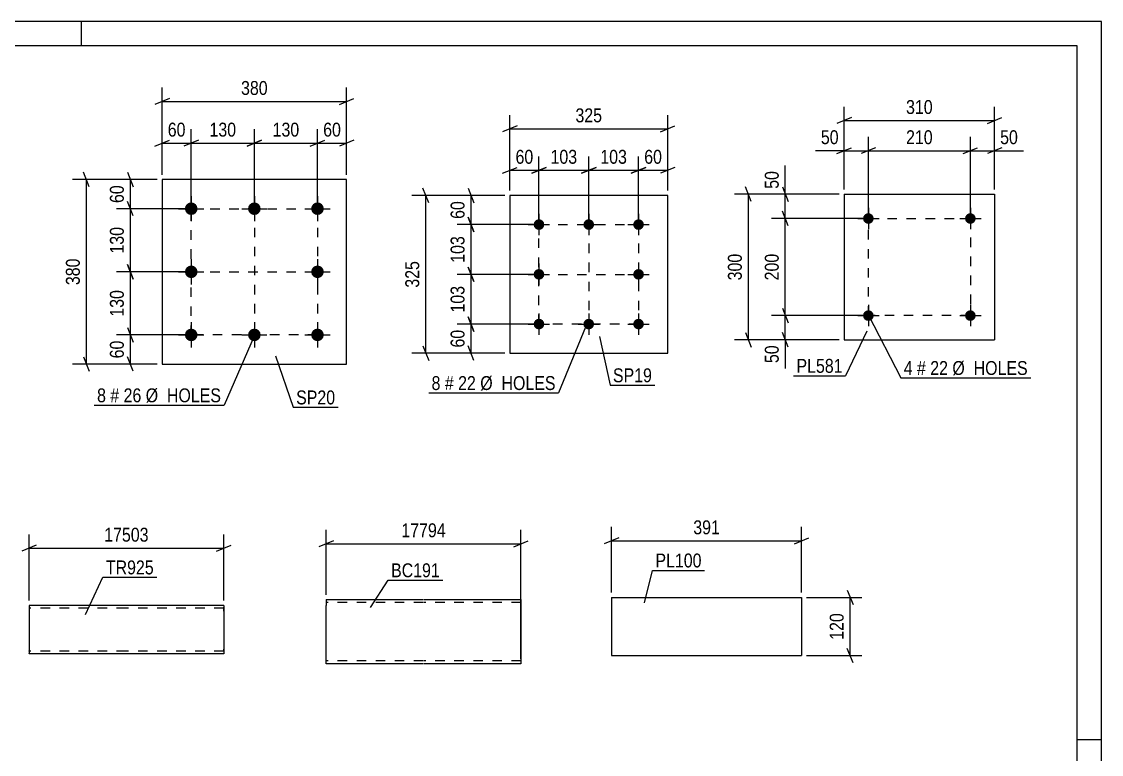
# Model space of a CAD drawing. Header units: millimetres. Extents: x 0 to 420, y 0 to 297.
# Drawn here: x 197.7 to 420, y 146 to 297 of the extents above; entities that cross this region are included whole.
import ezdxf

# ---------------------------------------------------------------- set-up
doc = ezdxf.new("R2010")
doc.units = ezdxf.units.MM
doc.linetypes.add('DXK_LINE_DOT2', pattern=[3.9198, 1.9599, -1.9599])
doc.styles.add('Arial Narrow', font='ARIALN.TTF', dxfattribs={"height": 0.2})

# ---------------------------------------------------------------- blocks, each defined once
blk = doc.blocks.new('Unknown-203760993-1133')
at = {"color": 5, "linetype": 'Continuous'}
for p, q in [((420, 297), (0, 297)), ((210, 292), (210, 297)), ((420, 0), (420, 297)), ((415, 292), (5, 292)), ((415, 5), (415, 292)), ((420, 149), (415, 149))]:
    blk.add_line(p, q, dxfattribs=at)
blk = doc.blocks.new('Part-203760993-7044 - 7038')
at = {"color": 2, "linetype": 'Continuous'}
for p, q in [((319.14, 178.38), (319.14, 166.38)), ((319.14, 178.38), (358.28, 178.38)), ((358.28, 178.38), (358.28, 166.38)), ((319.14, 166.38), (358.28, 166.38))]:
    blk.add_line(p, q, dxfattribs=at)
blk = doc.blocks.new('Bolt-203760993-7199 - 7165')
at = {"linetype": 'Continuous'}
for points in [[(232.6, 259.75, -1), (232.6, 257.15, -1)], [(245.6, 259.75, -1), (245.6, 257.15, -1)], [(258.6, 259.75, -1), (258.6, 257.15, -1)], [(232.6, 246.75, -1), (232.6, 244.15, -1)], [(258.6, 246.75, -1), (258.6, 244.15, -1)], [(232.6, 233.75, -1), (232.6, 231.15, -1)], [(245.6, 233.75, -1), (245.6, 231.15, -1)], [(258.6, 233.75, -1), (258.6, 231.15, -1)]]:
    blk.add_hatch(color=1, dxfattribs=at).paths.add_polyline_path(points)
at = {"color": 1, "linetype": 'Continuous'}
for p, q in [((232.6, 261.05), (232.6, 255.85)), ((245.6, 261.05), (245.6, 255.85)), ((258.6, 261.05), (258.6, 255.85)), ((230, 258.45), (235.2, 258.45)), ((243, 258.45), (248.2, 258.45)), ((256, 258.45), (261.2, 258.45)), ((232.6, 248.05), (232.6, 242.85)), ((258.6, 248.05), (258.6, 242.85)), ((230, 245.45), (235.2, 245.45)), ((256, 245.45), (261.2, 245.45)), ((232.6, 235.05), (232.6, 229.85)), ((245.6, 235.05), (245.6, 229.85)), ((258.6, 235.05), (258.6, 229.85)), ((230, 232.45), (235.2, 232.45)), ((243, 232.45), (248.2, 232.45)), ((256, 232.45), (261.2, 232.45))]:
    blk.add_line(p, q, dxfattribs=at)
blk = doc.blocks.new('Part-203760993-7204 - 7165')
at = {"color": 2, "linetype": 'Continuous'}
for p, q in [((226.6, 264.45), (226.6, 226.45)), ((264.6, 264.45), (226.6, 264.45)), ((264.6, 226.45), (264.6, 264.45)), ((226.6, 226.45), (264.6, 226.45))]:
    blk.add_line(p, q, dxfattribs=at)
blk = doc.blocks.new('Part-203760993-8513 - 8506')
at = {"color": 2, "linetype": 'Continuous'}
for p, q in [((260.39, 177.92), (260.39, 176.72)), ((260.39, 177.92), (280.39, 177.92)), ((280.49, 177.92), (300.49, 177.92)), ((300.49, 177.92), (300.49, 177.83)), ((260.39, 165.92), (260.39, 176.72)), ((300.49, 177.83), (300.49, 164.72)), ((260.39, 164.81), (260.39, 165.92)), ((260.39, 164.72), (260.39, 164.81)), ((280.39, 164.72), (260.39, 164.72)), ((300.49, 164.72), (280.49, 164.72))]:
    blk.add_line(p, q, dxfattribs=at)
at = {"color": 7, "linetype": 'DXK_LINE_DOT2'}
for p, q in [((260.39, 177.92), (260.39, 177.83)), ((300.49, 177.57), (300.49, 177.92)), ((260.39, 177.83), (260.39, 177.57)), ((280.39, 177.32), (260.39, 177.32)), ((300.49, 177.32), (280.49, 177.32)), ((260.39, 165.07), (260.39, 165.92)), ((280.39, 165.32), (260.39, 165.32)), ((300.49, 165.32), (280.49, 165.32))]:
    blk.add_line(p, q, dxfattribs=at)
blk = doc.blocks.new('Part-203760993-6937 - 6898')
at = {"color": 2, "linetype": 'Continuous'}
for p, q in [((298.2, 261.18), (298.2, 228.68)), ((330.7, 261.18), (298.2, 261.18)), ((330.7, 228.68), (330.7, 261.18)), ((298.2, 228.68), (330.7, 228.68))]:
    blk.add_line(p, q, dxfattribs=at)
blk = doc.blocks.new('Bolt-203760993-6932 - 6898')
at = {"linetype": 'Continuous'}
for points in [[(304.2, 256.28, -1), (304.2, 254.08, -1)], [(314.45, 256.28, -1), (314.45, 254.08, -1)], [(324.7, 256.28, -1), (324.7, 254.08, -1)], [(304.2, 246.03, -1), (304.2, 243.83, -1)], [(324.7, 246.03, -1), (324.7, 243.83, -1)], [(304.2, 235.78, -1), (304.2, 233.58, -1)], [(314.45, 235.78, -1), (314.45, 233.58, -1)], [(324.7, 235.78, -1), (324.7, 233.58, -1)]]:
    blk.add_hatch(color=1, dxfattribs=at).paths.add_polyline_path(points)
at = {"color": 1, "linetype": 'Continuous'}
for p, q in [((304.2, 257.38), (304.2, 252.98)), ((314.45, 257.38), (314.45, 252.98)), ((324.7, 257.38), (324.7, 252.98)), ((302, 255.18), (306.4, 255.18)), ((312.25, 255.18), (316.65, 255.18)), ((322.5, 255.18), (326.9, 255.18)), ((304.2, 247.13), (304.2, 242.73)), ((324.7, 247.13), (324.7, 242.73)), ((302, 244.93), (306.4, 244.93)), ((322.5, 244.93), (326.9, 244.93)), ((304.2, 236.88), (304.2, 232.48)), ((314.45, 236.88), (314.45, 232.48)), ((324.7, 236.88), (324.7, 232.48)), ((302, 234.68), (306.4, 234.68)), ((312.25, 234.68), (316.65, 234.68)), ((322.5, 234.68), (326.9, 234.68))]:
    blk.add_line(p, q, dxfattribs=at)
blk = doc.blocks.new('Part-203760993-6881 - 6869')
at = {"color": 2, "linetype": 'Continuous'}
for p, q in [((219.21, 176.73), (199.21, 176.73)), ((199.21, 176.73), (199.21, 166.82)), ((239.31, 176.73), (219.31, 176.73)), ((239.31, 176.73), (239.31, 176.64)), ((239.31, 176.64), (239.31, 175.53)), ((239.31, 175.53), (239.31, 167.93)), ((199.21, 166.73), (199.21, 166.82)), ((239.31, 167.93), (239.31, 166.73)), ((219.21, 166.73), (199.21, 166.73)), ((239.31, 166.73), (219.31, 166.73))]:
    blk.add_line(p, q, dxfattribs=at)
at = {"color": 7, "linetype": 'DXK_LINE_DOT2'}
for p, q in [((219.21, 176.13), (199.21, 176.13)), ((239.31, 176.13), (219.31, 176.13)), ((239.31, 175.53), (239.31, 176.38)), ((199.21, 167.33), (199.21, 167.37)), ((219.21, 167.33), (199.21, 167.33)), ((239.31, 167.33), (219.31, 167.33)), ((239.31, 167.37), (239.31, 167.7)), ((239.31, 167.33), (239.31, 167.37)), ((199.21, 166.73), (199.21, 166.73))]:
    blk.add_line(p, q, dxfattribs=at)
blk = doc.blocks.new('Part-203760993-1885 - 1869')
at = {"color": 2, "linetype": 'Continuous'}
for p, q in [((367.02, 261.43), (367.02, 231.43)), ((367.02, 261.43), (398.02, 261.43)), ((398.02, 261.43), (398.02, 231.43)), ((367.02, 231.43), (398.02, 231.43))]:
    blk.add_line(p, q, dxfattribs=at)
blk = doc.blocks.new('Bolt-203760993-1918 - 1869')
at = {"linetype": 'Continuous'}
for points in [[(373.12, 236.43, -1), (370.92, 236.43, -1)], [(394.12, 236.43, -1), (391.92, 236.43, -1)]]:
    blk.add_hatch(color=1, dxfattribs=at).paths.add_polyline_path(points)
at = {"color": 1, "linetype": 'Continuous'}
for p, q in [((372.02, 238.63), (372.02, 234.23)), ((393.02, 238.63), (393.02, 234.23)), ((369.82, 236.43), (374.22, 236.43)), ((390.82, 236.43), (395.22, 236.43))]:
    blk.add_line(p, q, dxfattribs=at)
blk = doc.blocks.new('Bolt-203760993-1923 - 1869')
at = {"linetype": 'Continuous'}
for points in [[(373.12, 256.43, -1), (370.92, 256.43, -1)], [(394.12, 256.43, -1), (391.92, 256.43, -1)]]:
    blk.add_hatch(color=1, dxfattribs=at).paths.add_polyline_path(points)
at = {"color": 1, "linetype": 'Continuous'}
for p, q in [((372.02, 258.63), (372.02, 254.23)), ((393.02, 258.63), (393.02, 254.23)), ((369.82, 256.43), (374.22, 256.43)), ((390.82, 256.43), (395.22, 256.43))]:
    blk.add_line(p, q, dxfattribs=at)
blk = doc.blocks.new('Rectangle-203760993-7291 - 7165')
at = {"color": 1, "linetype": 'DXK_LINE_DOT2'}
blk.add_lwpolyline([(232.6, 258.45), (258.6, 258.45), (258.6, 232.45), (232.6, 232.45), (232.6, 258.45)], close=True, dxfattribs=at)
blk = doc.blocks.new('Rectangle-203760993-7024 - 6898')
at = {"color": 1, "linetype": 'DXK_LINE_DOT2'}
blk.add_lwpolyline([(304.2, 255.18), (324.7, 255.18), (324.7, 234.68), (304.2, 234.68), (304.2, 255.18)], close=True, dxfattribs=at)
blk = doc.blocks.new('Rectangle-203760993-2032 - 1869')
at = {"color": 1, "linetype": 'DXK_LINE_DOT2'}
blk.add_lwpolyline([(372.02, 256.43), (393.02, 256.43), (393.02, 236.43), (372.02, 236.43), (372.02, 256.43)], close=True, dxfattribs=at)
blk = doc.blocks.new('Line-203760993-7277 - 7165')
at = {"color": 1, "linetype": 'DXK_LINE_DOT2'}
blk.add_line((245.6, 258.45), (245.6, 232.45), dxfattribs=at)
blk = doc.blocks.new('Line-203760993-7010 - 6898')
at = {"color": 1, "linetype": 'DXK_LINE_DOT2'}
blk.add_line((314.5, 255.18), (314.5, 234.68), dxfattribs=at)
blk = doc.blocks.new('Line-203760993-7284 - 7165')
at = {"color": 1, "linetype": 'DXK_LINE_DOT2'}
blk.add_line((232.6, 245.45), (258.6, 245.45), dxfattribs=at)
blk = doc.blocks.new('Line-203760993-7017 - 6898')
at = {"color": 1, "linetype": 'DXK_LINE_DOT2'}
blk.add_line((304.2, 244.88), (324.7, 244.88), dxfattribs=at)
blk = doc.blocks.new('StraightDimension-203760993-7046 - 7038')
at = {"color": 7, "linetype": 'Continuous'}
for p, q in [((359.28, 178.38), (370.68, 178.38)), ((367.68, 179.88), (368.88, 176.88)), ((368.28, 166.38), (368.28, 178.38)), ((368.88, 164.88), (367.68, 167.88)), ((359.28, 166.38), (370.68, 166.38))]:
    blk.add_line(p, q, dxfattribs=at)
at = {"color": 0}
blk.add_wipeout([(367.53, 175.72), (363.33, 175.72), (363.33, 169.04), (367.53, 169.04)], dxfattribs=at)
at = {"color": 3, "style": 'Arial Narrow'}
blk.add_text('120', height=2.863, rotation=90.0002, dxfattribs=at).set_placement((366.93, 169.64))
blk = doc.blocks.new('StraightDimension-203760993-7057 - 7038')
at = {"color": 7, "linetype": 'Continuous'}
for p, q in [((319.14, 179.38), (319.14, 192.88)), ((358.28, 179.38), (358.28, 192.88)), ((320.64, 190.63), (317.64, 189.43)), ((319.14, 190.03), (358.28, 190.03)), ((356.78, 189.43), (359.78, 190.63))]:
    blk.add_line(p, q, dxfattribs=at)
at = {"color": 0}
blk.add_wipeout([(342.05, 190.78), (342.05, 194.98), (335.37, 194.98), (335.37, 190.78)], dxfattribs=at)
at = {"color": 3, "style": 'Arial Narrow'}
blk.add_text('391', height=2.863, dxfattribs=at).set_placement((335.97, 191.38))
blk = doc.blocks.new('StraightDimension-203760993-7206 - 7165')
at = {"color": 7, "linetype": 'Continuous'}
for p, q in [((226.6, 265.45), (226.6, 283.39)), ((264.6, 265.45), (264.6, 283.39)), ((228.1, 281.14), (225.1, 279.94)), ((226.6, 280.54), (264.6, 280.54)), ((263.1, 279.94), (266.1, 281.14))]:
    blk.add_line(p, q, dxfattribs=at)
at = {"color": 0}
blk.add_wipeout([(248.94, 281.29), (248.94, 285.49), (242.26, 285.49), (242.26, 281.29)], dxfattribs=at)
at = {"color": 3, "style": 'Arial Narrow'}
blk.add_text('380', height=2.863, dxfattribs=at).set_placement((242.86, 281.89))
blk = doc.blocks.new('StraightDimension-203760993-7227 - 7165')
at = {"color": 7, "linetype": 'Continuous'}
for p, q in [((258.6, 259.45), (258.6, 274.81)), ((264.6, 265.45), (264.6, 274.81)), ((257.1, 271.36), (260.1, 272.56)), ((258.6, 271.96), (264.6, 271.96)), ((266.1, 272.56), (263.1, 271.36))]:
    blk.add_line(p, q, dxfattribs=at)
at = {"color": 0}
blk.add_wipeout([(264.03, 272.71), (264.03, 276.91), (259.17, 276.91), (259.17, 272.71)], dxfattribs=at)
at = {"color": 3, "style": 'Arial Narrow'}
blk.add_text('60', height=2.863, dxfattribs=at).set_placement((259.77, 273.31))
blk = doc.blocks.new('StraightDimension-203760993-7217 - 7165')
at = {"color": 7, "linetype": 'Continuous'}
for p, q in [((226.6, 265.45), (226.6, 274.81)), ((232.6, 259.45), (232.6, 274.81)), ((225.1, 271.36), (228.1, 272.56)), ((226.6, 271.96), (232.6, 271.96)), ((234.1, 272.56), (231.1, 271.36))]:
    blk.add_line(p, q, dxfattribs=at)
at = {"color": 0}
blk.add_wipeout([(232.03, 272.71), (232.03, 276.91), (227.17, 276.91), (227.17, 272.71)], dxfattribs=at)
at = {"color": 3, "style": 'Arial Narrow'}
blk.add_text('60', height=2.863, dxfattribs=at).set_placement((227.77, 273.31))
blk = doc.blocks.new('StraightDimension-203760993-7237 - 7165')
at = {"color": 7, "linetype": 'Continuous'}
for p, q in [((232.6, 259.45), (232.6, 274.81)), ((245.6, 259.45), (245.6, 274.81)), ((234.1, 272.56), (231.1, 271.36)), ((232.6, 271.96), (245.6, 271.96)), ((244.1, 271.36), (247.1, 272.56))]:
    blk.add_line(p, q, dxfattribs=at)
at = {"color": 0}
blk.add_wipeout([(242.44, 272.71), (242.44, 276.91), (235.76, 276.91), (235.76, 272.71)], dxfattribs=at)
at = {"color": 3, "style": 'Arial Narrow'}
blk.add_text('130', height=2.863, dxfattribs=at).set_placement((236.36, 273.31))
blk = doc.blocks.new('StraightDimension-203760993-7239 - 7165')
at = {"color": 7, "linetype": 'Continuous'}
for p, q in [((245.6, 259.45), (245.6, 274.81)), ((258.6, 259.45), (258.6, 274.81)), ((247.1, 272.56), (244.1, 271.36)), ((245.6, 271.96), (258.6, 271.96)), ((257.1, 271.36), (260.1, 272.56))]:
    blk.add_line(p, q, dxfattribs=at)
at = {"color": 0}
blk.add_wipeout([(255.44, 272.71), (255.44, 276.91), (248.76, 276.91), (248.76, 272.71)], dxfattribs=at)
at = {"color": 3, "style": 'Arial Narrow'}
blk.add_text('130', height=2.863, dxfattribs=at).set_placement((249.36, 273.31))
blk = doc.blocks.new('StraightDimension-203760993-7242 - 7165')
at = {"color": 7, "linetype": 'Continuous'}
for p, q in [((211.61, 262.95), (210.41, 265.95)), ((225.6, 264.45), (208.16, 264.45)), ((211.01, 226.45), (211.01, 264.45)), ((210.41, 227.95), (211.61, 224.95)), ((225.6, 226.45), (208.16, 226.45))]:
    blk.add_line(p, q, dxfattribs=at)
at = {"color": 0}
blk.add_wipeout([(210.26, 248.79), (206.06, 248.79), (206.06, 242.11), (210.26, 242.11)], dxfattribs=at)
at = {"color": 3, "style": 'Arial Narrow'}
blk.add_text('380', height=2.863, rotation=90.0002, dxfattribs=at).set_placement((209.66, 242.71))
blk = doc.blocks.new('StraightDimension-203760993-7253 - 7165')
at = {"color": 7, "linetype": 'Continuous'}
for p, q in [((220.67, 243.95), (219.47, 246.95)), ((231.6, 245.45), (217.22, 245.45)), ((220.07, 232.45), (220.07, 245.45)), ((219.47, 233.95), (220.67, 230.95)), ((231.6, 232.45), (217.22, 232.45))]:
    blk.add_line(p, q, dxfattribs=at)
at = {"color": 0}
blk.add_wipeout([(219.32, 242.29), (215.12, 242.29), (215.12, 235.61), (219.32, 235.61)], dxfattribs=at)
at = {"color": 3, "style": 'Arial Narrow'}
blk.add_text('130', height=2.863, rotation=90.0002, dxfattribs=at).set_placement((218.72, 236.21))
blk = doc.blocks.new('StraightDimension-203760993-7255 - 7165')
at = {"color": 7, "linetype": 'Continuous'}
for p, q in [((231.6, 258.45), (217.22, 258.45)), ((220.67, 256.95), (219.47, 259.95)), ((220.07, 245.45), (220.07, 258.45)), ((219.47, 246.95), (220.67, 243.95)), ((231.6, 245.45), (217.22, 245.45))]:
    blk.add_line(p, q, dxfattribs=at)
at = {"color": 0}
blk.add_wipeout([(219.32, 255.29), (215.12, 255.29), (215.12, 248.61), (219.32, 248.61)], dxfattribs=at)
at = {"color": 3, "style": 'Arial Narrow'}
blk.add_text('130', height=2.863, rotation=90.0002, dxfattribs=at).set_placement((218.72, 249.21))
blk = doc.blocks.new('StraightDimension-203760993-7257 - 7165')
at = {"color": 7, "linetype": 'Continuous'}
for p, q in [((219.47, 233.95), (220.67, 230.95)), ((231.6, 232.45), (217.22, 232.45)), ((220.07, 226.45), (220.07, 232.45)), ((220.67, 224.95), (219.47, 227.95)), ((225.6, 226.45), (217.22, 226.45))]:
    blk.add_line(p, q, dxfattribs=at)
at = {"color": 0}
blk.add_wipeout([(219.32, 231.88), (215.12, 231.88), (215.12, 227.02), (219.32, 227.02)], dxfattribs=at)
at = {"color": 3, "style": 'Arial Narrow'}
blk.add_text('60', height=2.863, rotation=90.0002, dxfattribs=at).set_placement((218.72, 227.62))
blk = doc.blocks.new('StraightDimension-203760993-7267 - 7165')
at = {"color": 7, "linetype": 'Continuous'}
for p, q in [((219.47, 265.95), (220.67, 262.95)), ((225.6, 264.45), (217.22, 264.45)), ((220.07, 258.45), (220.07, 264.45)), ((231.6, 258.45), (217.22, 258.45)), ((220.67, 256.95), (219.47, 259.95))]:
    blk.add_line(p, q, dxfattribs=at)
at = {"color": 0}
blk.add_wipeout([(219.32, 263.88), (215.12, 263.88), (215.12, 259.02), (219.32, 259.02)], dxfattribs=at)
at = {"color": 3, "style": 'Arial Narrow'}
blk.add_text('60', height=2.863, rotation=90.0002, dxfattribs=at).set_placement((218.72, 259.62))
blk = doc.blocks.new('StraightDimension-203760993-8517 - 8506')
at = {"color": 7, "linetype": 'Continuous'}
for p, q in [((260.39, 178.92), (260.39, 192.27)), ((300.49, 165.72), (300.49, 192.27)), ((261.89, 190.02), (258.89, 188.82)), ((260.39, 189.42), (300.49, 189.42)), ((298.99, 188.82), (301.99, 190.02))]:
    blk.add_line(p, q, dxfattribs=at)
at = {"color": 0}
blk.add_wipeout([(285.61, 190.17), (285.61, 194.37), (275.27, 194.37), (275.27, 190.17)], dxfattribs=at)
at = {"color": 3, "style": 'Arial Narrow'}
blk.add_text('17794', height=2.863, dxfattribs=at).set_placement((275.87, 190.77))
blk = doc.blocks.new('StraightDimension-203760993-6997 - 6898')
at = {"color": 7, "linetype": 'Continuous'}
for p, q in [((304.2, 256.18), (304.2, 269.21)), ((314.45, 256.18), (314.45, 269.21)), ((302.7, 265.76), (305.7, 266.96)), ((315.95, 266.96), (312.95, 265.76)), ((304.2, 266.36), (314.45, 266.36))]:
    blk.add_line(p, q, dxfattribs=at)
at = {"color": 0}
blk.add_wipeout([(312.67, 267.11), (312.67, 271.31), (305.98, 271.31), (305.98, 267.11)], dxfattribs=at)
at = {"color": 3, "style": 'Arial Narrow'}
blk.add_text('103', height=2.863, dxfattribs=at).set_placement((306.58, 267.71))
blk = doc.blocks.new('StraightDimension-203760993-6939 - 6898')
at = {"color": 7, "linetype": 'Continuous'}
for p, q in [((281.49, 259.68), (280.29, 262.68)), ((297.2, 261.18), (278.04, 261.18)), ((280.89, 228.68), (280.89, 261.18)), ((280.29, 230.18), (281.49, 227.18)), ((297.2, 228.68), (278.04, 228.68))]:
    blk.add_line(p, q, dxfattribs=at)
at = {"color": 0}
blk.add_wipeout([(280.14, 248.27), (275.94, 248.27), (275.94, 241.58), (280.14, 241.58)], dxfattribs=at)
at = {"color": 3, "style": 'Arial Narrow'}
blk.add_text('325', height=2.863, rotation=90.0002, dxfattribs=at).set_placement((279.54, 242.18))
blk = doc.blocks.new('StraightDimension-203760993-6950 - 6898')
at = {"color": 7, "linetype": 'Continuous'}
for p, q in [((303.2, 244.93), (287.37, 244.93)), ((289.62, 246.43), (290.82, 243.43)), ((290.22, 234.68), (290.22, 244.93)), ((290.82, 233.18), (289.62, 236.18)), ((303.2, 234.68), (287.37, 234.68))]:
    blk.add_line(p, q, dxfattribs=at)
at = {"color": 0}
blk.add_wipeout([(289.47, 243.14), (285.27, 243.14), (285.27, 236.46), (289.47, 236.46)], dxfattribs=at)
at = {"color": 3, "style": 'Arial Narrow'}
blk.add_text('103', height=2.863, rotation=90.0002, dxfattribs=at).set_placement((288.87, 237.06))
blk = doc.blocks.new('StraightDimension-203760993-6952 - 6898')
at = {"color": 7, "linetype": 'Continuous'}
for p, q in [((289.62, 256.68), (290.82, 253.68)), ((303.2, 255.18), (287.37, 255.18)), ((290.22, 244.93), (290.22, 255.18)), ((303.2, 244.93), (287.37, 244.93)), ((290.82, 243.43), (289.62, 246.43))]:
    blk.add_line(p, q, dxfattribs=at)
at = {"color": 0}
blk.add_wipeout([(289.47, 253.39), (285.27, 253.39), (285.27, 246.71), (289.47, 246.71)], dxfattribs=at)
at = {"color": 3, "style": 'Arial Narrow'}
blk.add_text('103', height=2.863, rotation=90.0002, dxfattribs=at).set_placement((288.87, 247.31))
blk = doc.blocks.new('StraightDimension-203760993-6954 - 6898')
at = {"color": 7, "linetype": 'Continuous'}
for p, q in [((289.62, 262.68), (290.82, 259.68)), ((297.2, 261.18), (287.37, 261.18)), ((290.22, 255.18), (290.22, 261.18)), ((290.82, 253.68), (289.62, 256.68)), ((303.2, 255.18), (287.37, 255.18))]:
    blk.add_line(p, q, dxfattribs=at)
at = {"color": 0}
blk.add_wipeout([(289.47, 260.61), (285.27, 260.61), (285.27, 255.75), (289.47, 255.75)], dxfattribs=at)
at = {"color": 3, "style": 'Arial Narrow'}
blk.add_text('60', height=2.863, rotation=90.0002, dxfattribs=at).set_placement((288.87, 256.35))
blk = doc.blocks.new('StraightDimension-203760993-6964 - 6898')
at = {"color": 7, "linetype": 'Continuous'}
for p, q in [((289.62, 236.18), (290.82, 233.18)), ((303.2, 234.68), (287.37, 234.68)), ((290.22, 228.68), (290.22, 234.68)), ((290.82, 227.18), (289.62, 230.18)), ((297.2, 228.68), (287.37, 228.68))]:
    blk.add_line(p, q, dxfattribs=at)
at = {"color": 0}
blk.add_wipeout([(289.47, 234.11), (285.27, 234.11), (285.27, 229.25), (289.47, 229.25)], dxfattribs=at)
at = {"color": 3, "style": 'Arial Narrow'}
blk.add_text('60', height=2.863, rotation=90.0002, dxfattribs=at).set_placement((288.87, 229.85))
blk = doc.blocks.new('StraightDimension-203760993-6975 - 6898')
at = {"color": 7, "linetype": 'Continuous'}
for p, q in [((324.7, 256.18), (324.7, 269.21)), ((330.7, 262.18), (330.7, 269.21)), ((323.2, 265.76), (326.2, 266.96)), ((332.2, 266.96), (329.2, 265.76)), ((324.7, 266.36), (330.7, 266.36))]:
    blk.add_line(p, q, dxfattribs=at)
at = {"color": 0}
blk.add_wipeout([(330.13, 267.11), (330.13, 271.31), (325.27, 271.31), (325.27, 267.11)], dxfattribs=at)
at = {"color": 3, "style": 'Arial Narrow'}
blk.add_text('60', height=2.863, dxfattribs=at).set_placement((325.87, 267.71))
blk = doc.blocks.new('StraightDimension-203760993-6985 - 6898')
at = {"color": 7, "linetype": 'Continuous'}
for p, q in [((298.2, 262.18), (298.2, 269.21)), ((304.2, 256.18), (304.2, 269.21)), ((296.7, 265.76), (299.7, 266.96)), ((305.7, 266.96), (302.7, 265.76)), ((298.2, 266.36), (304.2, 266.36))]:
    blk.add_line(p, q, dxfattribs=at)
at = {"color": 0}
blk.add_wipeout([(303.63, 267.11), (303.63, 271.31), (298.77, 271.31), (298.77, 267.11)], dxfattribs=at)
at = {"color": 3, "style": 'Arial Narrow'}
blk.add_text('60', height=2.863, dxfattribs=at).set_placement((299.37, 267.71))
blk = doc.blocks.new('StraightDimension-203760993-6995 - 6898')
at = {"color": 7, "linetype": 'Continuous'}
for p, q in [((314.45, 256.18), (314.45, 269.21)), ((324.7, 256.18), (324.7, 269.21)), ((312.95, 265.76), (315.95, 266.96)), ((326.2, 266.96), (323.2, 265.76)), ((314.45, 266.36), (324.7, 266.36))]:
    blk.add_line(p, q, dxfattribs=at)
at = {"color": 0}
blk.add_wipeout([(322.92, 267.11), (322.92, 271.31), (316.23, 271.31), (316.23, 267.11)], dxfattribs=at)
at = {"color": 3, "style": 'Arial Narrow'}
blk.add_text('103', height=2.863, dxfattribs=at).set_placement((316.83, 267.71))
blk = doc.blocks.new('StraightDimension-203760993-7000 - 6898')
at = {"color": 7, "linetype": 'Continuous'}
for p, q in [((298.2, 262.18), (298.2, 277.75)), ((330.7, 262.18), (330.7, 277.75)), ((299.7, 275.5), (296.7, 274.3)), ((298.2, 274.9), (330.7, 274.9)), ((329.2, 274.3), (332.2, 275.5))]:
    blk.add_line(p, q, dxfattribs=at)
at = {"color": 0}
blk.add_wipeout([(317.79, 275.65), (317.79, 279.85), (311.11, 279.85), (311.11, 275.65)], dxfattribs=at)
at = {"color": 3, "style": 'Arial Narrow'}
blk.add_text('325', height=2.863, dxfattribs=at).set_placement((311.71, 276.25))
blk = doc.blocks.new('StraightDimension-203760993-6884 - 6869')
at = {"color": 7, "linetype": 'Continuous'}
for p, q in [((199.21, 177.73), (199.21, 191.36)), ((239.31, 177.73), (239.31, 191.36)), ((200.71, 189.11), (197.71, 187.91)), ((237.81, 187.91), (240.81, 189.11)), ((199.21, 188.51), (239.31, 188.51))]:
    blk.add_line(p, q, dxfattribs=at)
at = {"color": 0}
blk.add_wipeout([(224.43, 189.26), (224.43, 193.46), (214.09, 193.46), (214.09, 189.26)], dxfattribs=at)
at = {"color": 3, "style": 'Arial Narrow'}
blk.add_text('17503', height=2.863, dxfattribs=at).set_placement((214.69, 189.86))
blk = doc.blocks.new('StraightDimension-203760993-1925 - 1869')
at = {"color": 7, "linetype": 'Continuous'}
for p, q in [((367.02, 262.43), (367.02, 273.25)), ((372.02, 257.43), (372.02, 273.25)), ((365.52, 269.8), (368.52, 271)), ((367.02, 270.4), (372.02, 270.4)), ((373.52, 271), (370.52, 269.8))]:
    blk.add_line(p, q, dxfattribs=at)
at = {"color": 0}
blk.add_wipeout([(366.5, 271.15), (366.5, 275.35), (361.64, 275.35), (361.64, 271.15)], dxfattribs=at)
at = {"color": 7, "linetype": 'Continuous'}
blk.add_line((367.02, 270.4), (361.12, 270.4), dxfattribs=at)
blk.add_line((367.02, 270.4), (361.12, 270.4), dxfattribs=at)
at = {"color": 3, "style": 'Arial Narrow'}
blk.add_text('50', height=2.863, dxfattribs=at).set_placement((362.24, 271.75))
blk = doc.blocks.new('StraightDimension-203760993-1968 - 1869')
at = {"color": 7, "linetype": 'Continuous'}
for p, q in [((354.31, 237.93), (355.51, 234.93)), ((371.02, 236.43), (352.06, 236.43)), ((354.91, 231.43), (354.91, 236.43)), ((366.02, 231.43), (352.06, 231.43)), ((355.51, 229.93), (354.31, 232.93))]:
    blk.add_line(p, q, dxfattribs=at)
at = {"color": 0}
blk.add_wipeout([(354.16, 230.9), (349.96, 230.9), (349.96, 226.05), (354.16, 226.05)], dxfattribs=at)
at = {"color": 7, "linetype": 'Continuous'}
blk.add_line((354.91, 231.43), (354.91, 225.52), dxfattribs=at)
blk.add_line((354.91, 231.43), (354.91, 225.52), dxfattribs=at)
at = {"color": 3, "style": 'Arial Narrow'}
blk.add_text('50', height=2.863, rotation=90.0002, dxfattribs=at).set_placement((353.56, 226.65))
blk = doc.blocks.new('StraightDimension-203760993-1938 - 1869')
at = {"color": 7, "linetype": 'Continuous'}
for p, q in [((372.02, 257.43), (372.02, 273.25)), ((393.02, 257.43), (393.02, 273.25)), ((373.52, 271), (370.52, 269.8)), ((372.02, 270.4), (393.02, 270.4)), ((391.52, 269.8), (394.52, 271))]:
    blk.add_line(p, q, dxfattribs=at)
at = {"color": 0}
blk.add_wipeout([(385.87, 271.15), (385.87, 275.35), (379.18, 275.35), (379.18, 271.15)], dxfattribs=at)
at = {"color": 3, "style": 'Arial Narrow'}
blk.add_text('210', height=2.863, dxfattribs=at).set_placement((379.78, 271.75))
blk = doc.blocks.new('StraightDimension-203760993-1954 - 1869')
at = {"color": 7, "linetype": 'Continuous'}
for p, q in [((393.02, 257.43), (393.02, 273.25)), ((398.02, 262.43), (398.02, 273.25)), ((391.52, 269.8), (394.52, 271)), ((393.02, 270.4), (398.02, 270.4)), ((399.52, 271), (396.52, 269.8))]:
    blk.add_line(p, q, dxfattribs=at)
at = {"color": 0}
blk.add_wipeout([(403.4, 271.15), (403.4, 275.35), (398.55, 275.35), (398.55, 271.15)], dxfattribs=at)
at = {"color": 7, "linetype": 'Continuous'}
blk.add_line((398.02, 270.4), (403.93, 270.4), dxfattribs=at)
blk.add_line((398.02, 270.4), (403.93, 270.4), dxfattribs=at)
at = {"color": 3, "style": 'Arial Narrow'}
blk.add_text('50', height=2.863, dxfattribs=at).set_placement((399.15, 271.75))
blk = doc.blocks.new('StraightDimension-203760993-1981 - 1869')
at = {"color": 7, "linetype": 'Continuous'}
for p, q in [((355.51, 254.93), (354.31, 257.93)), ((371.02, 256.43), (352.06, 256.43)), ((354.91, 236.43), (354.91, 256.43)), ((354.31, 237.93), (355.51, 234.93)), ((371.02, 236.43), (352.06, 236.43))]:
    blk.add_line(p, q, dxfattribs=at)
at = {"color": 0}
blk.add_wipeout([(354.16, 249.77), (349.96, 249.77), (349.96, 243.09), (354.16, 243.09)], dxfattribs=at)
at = {"color": 3, "style": 'Arial Narrow'}
blk.add_text('200', height=2.863, rotation=90.0002, dxfattribs=at).set_placement((353.56, 243.69))
blk = doc.blocks.new('StraightDimension-203760993-1997 - 1869')
at = {"color": 7, "linetype": 'Continuous'}
for p, q in [((354.31, 262.93), (355.51, 259.93)), ((366.02, 261.43), (352.06, 261.43)), ((354.91, 256.43), (354.91, 261.43)), ((355.51, 254.93), (354.31, 257.93)), ((371.02, 256.43), (352.06, 256.43))]:
    blk.add_line(p, q, dxfattribs=at)
at = {"color": 0}
blk.add_wipeout([(354.16, 266.81), (349.96, 266.81), (349.96, 261.95), (354.16, 261.95)], dxfattribs=at)
at = {"color": 7, "linetype": 'Continuous'}
blk.add_line((354.91, 261.43), (354.91, 267.34), dxfattribs=at)
blk.add_line((354.91, 261.43), (354.91, 267.34), dxfattribs=at)
at = {"color": 3, "style": 'Arial Narrow'}
blk.add_text('50', height=2.863, rotation=90.0002, dxfattribs=at).set_placement((353.56, 262.55))
blk = doc.blocks.new('StraightDimension-203760993-2011 - 1869')
at = {"color": 7, "linetype": 'Continuous'}
for p, q in [((347.91, 259.93), (346.71, 262.93)), ((366.02, 261.43), (344.46, 261.43)), ((347.31, 231.43), (347.31, 261.43)), ((366.02, 231.43), (344.46, 231.43)), ((346.71, 232.93), (347.91, 229.93))]:
    blk.add_line(p, q, dxfattribs=at)
at = {"color": 0}
blk.add_wipeout([(346.56, 249.77), (342.36, 249.77), (342.36, 243.09), (346.56, 243.09)], dxfattribs=at)
at = {"color": 3, "style": 'Arial Narrow'}
blk.add_text('300', height=2.863, rotation=90.0002, dxfattribs=at).set_placement((345.96, 243.69))
blk = doc.blocks.new('StraightDimension-203760993-2022 - 1869')
at = {"color": 7, "linetype": 'Continuous'}
for p, q in [((367.02, 262.43), (367.02, 279.47)), ((398.02, 262.43), (398.02, 279.47)), ((368.52, 277.22), (365.52, 276.02)), ((367.02, 276.62), (398.02, 276.62)), ((396.52, 276.02), (399.52, 277.22))]:
    blk.add_line(p, q, dxfattribs=at)
at = {"color": 0}
blk.add_wipeout([(385.87, 277.37), (385.87, 281.57), (379.18, 281.57), (379.18, 277.37)], dxfattribs=at)
at = {"color": 3, "style": 'Arial Narrow'}
blk.add_text('310', height=2.863, dxfattribs=at).set_placement((379.78, 277.97))
blk = doc.blocks.new('Mark-203760993-7040 - 7038')
at = {"color": 0}
blk.add_wipeout([(337.68, 184.55), (337.68, 187.55), (328.18, 187.55), (328.18, 184.55)], dxfattribs=at)
blk.add_wipeout([(337.68, 184.55), (337.68, 187.55), (328.18, 187.55), (328.18, 184.55)], dxfattribs=at)
at = {"color": 30, "linetype": 'Continuous'}
for p, q in [((325.94, 177.28), (327.58, 183.95)), ((327.58, 183.95), (338.28, 183.95))]:
    blk.add_line(p, q, dxfattribs=at)
at = {"color": 3, "style": 'Arial Narrow'}
blk.add_text('PL100', height=2.863, dxfattribs=at).set_placement((328.18, 184.55))
blk = doc.blocks.new('Mark-203760993-7195 - 7165')
at = {"color": 0}
blk.add_wipeout([(215.05, 218.57), (215.05, 221.57), (213.22, 221.57), (213.22, 218.57)], dxfattribs=at)
blk.add_wipeout([(215.05, 218.57), (215.05, 221.57), (213.22, 221.57), (213.22, 218.57)], dxfattribs=at)
blk.add_wipeout([(217.78, 218.57), (217.78, 221.57), (215.95, 221.57), (215.95, 218.57)], dxfattribs=at)
blk.add_wipeout([(217.78, 218.57), (217.78, 221.57), (215.95, 221.57), (215.95, 218.57)], dxfattribs=at)
at = {"color": 3, "style": 'Arial Narrow'}
blk.add_text('8', height=2.86, dxfattribs=at).set_placement((213.22, 218.57))
at = {"color": 0}
blk.add_wipeout([(222.33, 218.57), (222.33, 221.57), (218.68, 221.57), (218.68, 218.57)], dxfattribs=at)
blk.add_wipeout([(222.33, 218.57), (222.33, 221.57), (218.68, 221.57), (218.68, 218.57)], dxfattribs=at)
at = {"color": 3, "style": 'Arial Narrow'}
blk.add_text('#', height=2.86, dxfattribs=at).set_placement((215.95, 218.57))
at = {"color": 0}
blk.add_wipeout([(238.76, 218.57), (238.76, 221.57), (223.23, 221.57), (223.23, 218.57)], dxfattribs=at)
blk.add_wipeout([(238.76, 218.57), (238.76, 221.57), (223.23, 221.57), (223.23, 218.57)], dxfattribs=at)
at = {"color": 7, "linetype": 'Continuous'}
for p in [(245.55, 232.22), (212.62, 217.97)]:
    blk.add_line(p, (239.36, 217.97), dxfattribs=at)
at = {"color": 3, "style": 'Arial Narrow'}
for s, p in [('26', (218.68, 218.57)), ('Ø  HOLES', (223.23, 218.57))]:
    blk.add_text(s, height=2.863, dxfattribs=at).set_placement(p)
blk = doc.blocks.new('Mark-203760993-7200 - 7165')
at = {"color": 0}
blk.add_wipeout([(262.24, 218.14), (262.24, 221.14), (254.2, 221.14), (254.2, 218.14)], dxfattribs=at)
blk.add_wipeout([(262.24, 218.14), (262.24, 221.14), (254.2, 221.14), (254.2, 218.14)], dxfattribs=at)
at = {"color": 30, "linetype": 'Continuous'}
for p, q in [((249.96, 228.11), (253.6, 217.54)), ((253.6, 217.54), (262.84, 217.54))]:
    blk.add_line(p, q, dxfattribs=at)
at = {"color": 3, "style": 'Arial Narrow'}
blk.add_text('SP20', height=2.863, dxfattribs=at).set_placement((254.2, 218.14))
blk = doc.blocks.new('Mark-203760993-8509 - 8506')
at = {"color": 0}
blk.add_wipeout([(283.8, 182.53), (283.8, 185.53), (273.75, 185.53), (273.75, 182.53)], dxfattribs=at)
blk.add_wipeout([(283.8, 182.53), (283.8, 185.53), (273.75, 185.53), (273.75, 182.53)], dxfattribs=at)
at = {"color": 30, "linetype": 'Continuous'}
for p, q in [((269.5, 176.32), (273.15, 181.93)), ((273.15, 181.93), (284.4, 181.93))]:
    blk.add_line(p, q, dxfattribs=at)
at = {"color": 3, "style": 'Arial Narrow'}
blk.add_text('BC191', height=2.863, dxfattribs=at).set_placement((273.75, 182.53))
blk = doc.blocks.new('Mark-203760993-6928 - 6898')
at = {"color": 0}
blk.add_wipeout([(283.92, 221.1), (283.92, 224.1), (282.09, 224.1), (282.09, 221.1)], dxfattribs=at)
blk.add_wipeout([(283.92, 221.1), (283.92, 224.1), (282.09, 224.1), (282.09, 221.1)], dxfattribs=at)
blk.add_wipeout([(286.65, 221.1), (286.65, 224.1), (284.82, 224.1), (284.82, 221.1)], dxfattribs=at)
blk.add_wipeout([(286.65, 221.1), (286.65, 224.1), (284.82, 224.1), (284.82, 221.1)], dxfattribs=at)
at = {"color": 3, "style": 'Arial Narrow'}
blk.add_text('8', height=2.86, dxfattribs=at).set_placement((282.09, 221.1))
at = {"color": 0}
blk.add_wipeout([(291.21, 221.1), (291.21, 224.1), (287.55, 224.1), (287.55, 221.1)], dxfattribs=at)
blk.add_wipeout([(291.21, 221.1), (291.21, 224.1), (287.55, 224.1), (287.55, 221.1)], dxfattribs=at)
at = {"color": 3, "style": 'Arial Narrow'}
blk.add_text('#', height=2.86, dxfattribs=at).set_placement((284.82, 221.1))
at = {"color": 0}
blk.add_wipeout([(307.63, 221.1), (307.63, 224.1), (292.11, 224.1), (292.11, 221.1)], dxfattribs=at)
blk.add_wipeout([(307.63, 221.1), (307.63, 224.1), (292.11, 224.1), (292.11, 221.1)], dxfattribs=at)
at = {"color": 7, "linetype": 'Continuous'}
for p in [(314.27, 235.19), (281.49, 220.5)]:
    blk.add_line(p, (308.23, 220.5), dxfattribs=at)
at = {"color": 3, "style": 'Arial Narrow'}
for s, p in [('22', (287.55, 221.1)), ('Ø  HOLES', (292.11, 221.1))]:
    blk.add_text(s, height=2.863, dxfattribs=at).set_placement(p)
blk = doc.blocks.new('Mark-203760993-6933 - 6898')
at = {"color": 0}
blk.add_wipeout([(327.47, 222.7), (327.47, 225.7), (319.43, 225.7), (319.43, 222.7)], dxfattribs=at)
blk.add_wipeout([(327.47, 222.7), (327.47, 225.7), (319.43, 225.7), (319.43, 222.7)], dxfattribs=at)
at = {"color": 30, "linetype": 'Continuous'}
for p, q in [((316.69, 232.12), (318.83, 222.1)), ((318.83, 222.1), (328.07, 222.1))]:
    blk.add_line(p, q, dxfattribs=at)
at = {"color": 3, "style": 'Arial Narrow'}
blk.add_text('SP19', height=2.863, dxfattribs=at).set_placement((319.43, 222.7))
blk = doc.blocks.new('Mark-203760993-6877 - 6869')
at = {"color": 0}
blk.add_wipeout([(224.89, 183.12), (224.89, 186.12), (215.03, 186.12), (215.03, 183.12)], dxfattribs=at)
blk.add_wipeout([(224.89, 183.12), (224.89, 186.12), (215.03, 186.12), (215.03, 183.12)], dxfattribs=at)
at = {"color": 30, "linetype": 'Continuous'}
for p, q in [((210.86, 174.87), (214.43, 182.52)), ((214.43, 182.52), (225.49, 182.52))]:
    blk.add_line(p, q, dxfattribs=at)
at = {"color": 3, "style": 'Arial Narrow'}
blk.add_text('TR925', height=2.863, dxfattribs=at).set_placement((215.03, 183.12))
blk = doc.blocks.new('Mark-203760993-1881 - 1869')
at = {"color": 0}
blk.add_wipeout([(366.72, 224.64), (366.72, 227.64), (357.22, 227.64), (357.22, 224.64)], dxfattribs=at)
blk.add_wipeout([(366.72, 224.64), (366.72, 227.64), (357.22, 227.64), (357.22, 224.64)], dxfattribs=at)
at = {"color": 30, "linetype": 'Continuous'}
for p in [(371.73, 233.24), (356.62, 224.04)]:
    blk.add_line(p, (367.32, 224.04), dxfattribs=at)
at = {"color": 3, "style": 'Arial Narrow'}
blk.add_text('PL581', height=2.863, dxfattribs=at).set_placement((357.22, 224.64))
blk = doc.blocks.new('MarkSet-203760993-2079 - 1869')
at = {"color": 0}
blk.add_wipeout([(381.13, 224.2), (381.13, 227.2), (379.3, 227.2), (379.3, 224.2)], dxfattribs=at)
blk.add_wipeout([(381.13, 224.2), (381.13, 227.2), (379.3, 227.2), (379.3, 224.2)], dxfattribs=at)
at = {"color": 7, "linetype": 'Continuous'}
blk.add_line((372.02, 236.54), (378.7, 223.6), dxfattribs=at)
at = {"color": 0}
blk.add_wipeout([(383.86, 224.2), (383.86, 227.2), (382.03, 227.2), (382.03, 224.2)], dxfattribs=at)
blk.add_wipeout([(383.86, 224.2), (383.86, 227.2), (382.03, 227.2), (382.03, 224.2)], dxfattribs=at)
at = {"color": 3, "style": 'Arial Narrow'}
blk.add_text('4', height=2.86, dxfattribs=at).set_placement((379.3, 224.2))
at = {"color": 0}
blk.add_wipeout([(388.42, 224.2), (388.42, 227.2), (384.76, 227.2), (384.76, 224.2)], dxfattribs=at)
blk.add_wipeout([(388.42, 224.2), (388.42, 227.2), (384.76, 227.2), (384.76, 224.2)], dxfattribs=at)
at = {"color": 3, "style": 'Arial Narrow'}
blk.add_text('#', height=2.86, dxfattribs=at).set_placement((382.03, 224.2))
at = {"color": 0}
blk.add_wipeout([(404.84, 224.2), (404.84, 227.2), (389.32, 227.2), (389.32, 224.2)], dxfattribs=at)
blk.add_wipeout([(404.84, 224.2), (404.84, 227.2), (389.32, 227.2), (389.32, 224.2)], dxfattribs=at)
at = {"color": 7, "linetype": 'Continuous'}
blk.add_line((378.7, 223.6), (405.44, 223.6), dxfattribs=at)
at = {"color": 3, "style": 'Arial Narrow'}
for s, p in [('22', (384.76, 224.2)), ('Ø  HOLES', (389.32, 224.2))]:
    blk.add_text(s, height=2.863, dxfattribs=at).set_placement(p)

msp = doc.modelspace()

# ---------------------------------------------------------------- block references
for name in ['Unknown-203760993-1133', 'Part-203760993-7204 - 7165', 'Bolt-203760993-7199 - 7165', 'Part-203760993-6937 - 6898', 'Part-203760993-1885 - 1869', 'Rectangle-203760993-7291 - 7165', 'Line-203760993-7277 - 7165', 'Bolt-203760993-1923 - 1869', 'Bolt-203760993-6932 - 6898', 'Rectangle-203760993-2032 - 1869', 'Rectangle-203760993-7024 - 6898', 'Line-203760993-7010 - 6898', 'Line-203760993-7284 - 7165', 'Line-203760993-7017 - 6898', 'Bolt-203760993-1918 - 1869', 'Part-203760993-8513 - 8506', 'Part-203760993-7044 - 7038', 'Part-203760993-6881 - 6869']:
    msp.add_blockref(name, (0, 0))

# ---------------------------------------------------------------- next in the draw order: block references
for name in ['StraightDimension-203760993-7206 - 7165', 'StraightDimension-203760993-1925 - 1869', 'StraightDimension-203760993-6997 - 6898', 'StraightDimension-203760993-6975 - 6898', 'StraightDimension-203760993-6939 - 6898', 'StraightDimension-203760993-1968 - 1869', 'Mark-203760993-6933 - 6898', 'Mark-203760993-7200 - 7165', 'StraightDimension-203760993-6884 - 6869', 'StraightDimension-203760993-8517 - 8506', 'StraightDimension-203760993-7046 - 7038']:
    msp.add_blockref(name, (0, 0))

# ---------------------------------------------------------------- next in the draw order: block references
for name in ['StraightDimension-203760993-7217 - 7165', 'StraightDimension-203760993-7227 - 7165', 'StraightDimension-203760993-1938 - 1869', 'StraightDimension-203760993-6995 - 6898', 'StraightDimension-203760993-6950 - 6898', 'StraightDimension-203760993-7057 - 7038', 'Mark-203760993-6877 - 6869', 'Mark-203760993-8509 - 8506']:
    msp.add_blockref(name, (0, 0))

# ---------------------------------------------------------------- next in the draw order: block references
for name in ['StraightDimension-203760993-7237 - 7165', 'StraightDimension-203760993-1954 - 1869', 'StraightDimension-203760993-7242 - 7165', 'StraightDimension-203760993-1981 - 1869', 'StraightDimension-203760993-6952 - 6898', 'StraightDimension-203760993-6964 - 6898', 'Mark-203760993-7040 - 7038']:
    msp.add_blockref(name, (0, 0))

# ---------------------------------------------------------------- next in the draw order: block references
for name in ['StraightDimension-203760993-7239 - 7165', 'StraightDimension-203760993-1997 - 1869', 'StraightDimension-203760993-6954 - 6898', 'StraightDimension-203760993-7253 - 7165', 'Mark-203760993-6928 - 6898']:
    msp.add_blockref(name, (0, 0))

# ---------------------------------------------------------------- next in the draw order: block references
for name in ['StraightDimension-203760993-6985 - 6898', 'StraightDimension-203760993-2011 - 1869', 'StraightDimension-203760993-7255 - 7165', 'StraightDimension-203760993-7257 - 7165']:
    msp.add_blockref(name, (0, 0))

# ---------------------------------------------------------------- next in the draw order: block references
for name in ['StraightDimension-203760993-2022 - 1869', 'StraightDimension-203760993-7000 - 6898', 'StraightDimension-203760993-7267 - 7165', 'Mark-203760993-7195 - 7165', 'Mark-203760993-1881 - 1869']:
    msp.add_blockref(name, (0, 0))

# ---------------------------------------------------------------- next in the draw order: block references
msp.add_blockref('MarkSet-203760993-2079 - 1869', (0, 0))

doc.saveas('drawing.dxf')
